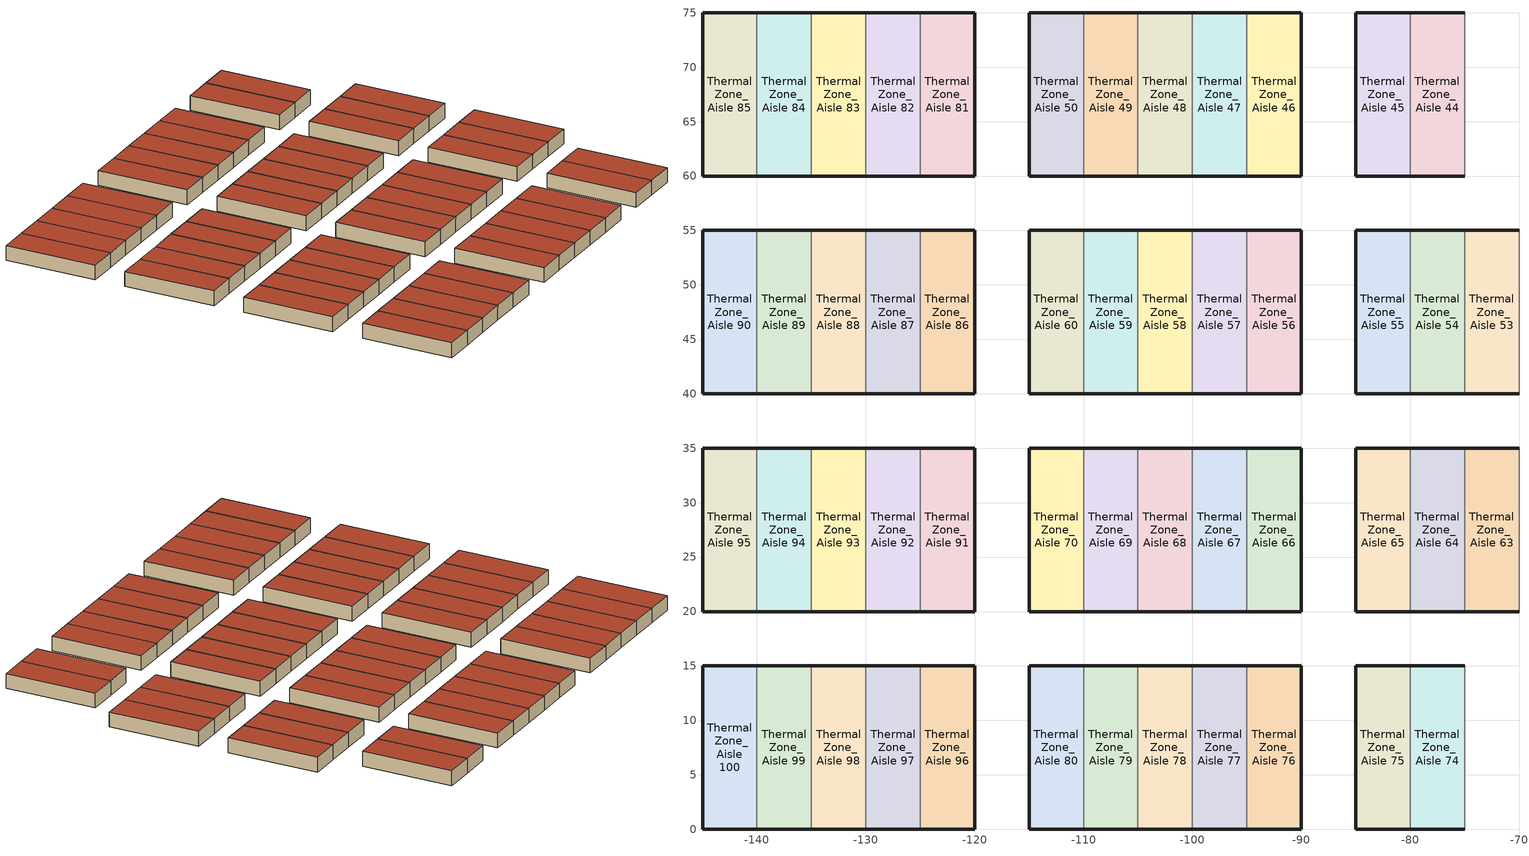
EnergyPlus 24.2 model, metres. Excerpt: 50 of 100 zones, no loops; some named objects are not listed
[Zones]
Thermal Zone_Aisle 100
 floor ground (Adiabatic GroundContactFloor): -145,0 -145,15 -140,15 -140,0 z0
 wall outside (Typical Insulated Steel Framed Exterior Wall R-8.06 8): -140,15 -145,15 -145,0 -140,0 z0:2.44
 wall to Thermal Zone_Aisle 99 (Typical Interior Wall): -140,0 -140,15 z0:2.44
 roof outside (Adiabatic Roof): -140,0 -140,15 -145,15 -145,0 z2.44
Thermal Zone_Aisle 44
 floor ground (Adiabatic GroundContactFloor): -80,60 -80,75 -75,75 -75,60 z0
 wall outside (Typical Insulated Steel Framed Exterior Wall R-8.06 8): -75,75 -80,75 / -80,60 -75,60 z0:2.44
 wall to Thermal Zone_Aisle 45 (Typical Interior Wall): -80,75 -80,60 z0:2.44
 wall to Thermal Zone_Aisle 43 (Typical Interior Wall): -75,60 -75,75 z0:2.44
 roof outside (Adiabatic Roof): -75,60 -75,75 -80,75 -80,60 z2.44
Thermal Zone_Aisle 45
 floor ground (Adiabatic GroundContactFloor): -85,60 -85,75 -80,75 -80,60 z0
 wall outside (Typical Insulated Steel Framed Exterior Wall R-8.06 8): -80,75 -85,75 -85,60 -80,60 z0:2.44
 roof outside (Adiabatic Roof): -80,60 -80,75 -85,75 -85,60 z2.44
Thermal Zone_Aisle 46
 floor ground (Adiabatic GroundContactFloor): -95,60 -95,75 -90,75 -90,60 z0
 wall outside (Typical Insulated Steel Framed Exterior Wall R-8.06 8): -95,60 -90,60 -90,75 -95,75 z0:2.44
 wall to Thermal Zone_Aisle 47 (Typical Interior Wall): -95,75 -95,60 z0:2.44
 roof outside (Adiabatic Roof): -90,60 -90,75 -95,75 -95,60 z2.44
Thermal Zone_Aisle 47
 floor ground (Adiabatic GroundContactFloor): -100,60 -100,75 -95,75 -95,60 z0
 wall outside (Typical Insulated Steel Framed Exterior Wall R-8.06 8): -95,75 -100,75 / -100,60 -95,60 z0:2.44
 wall to Thermal Zone_Aisle 48 (Typical Interior Wall): -100,75 -100,60 z0:2.44
 roof outside (Adiabatic Roof): -95,60 -95,75 -100,75 -100,60 z2.44
Thermal Zone_Aisle 48
 floor ground (Adiabatic GroundContactFloor): -105,60 -105,75 -100,75 -100,60 z0
 wall outside (Typical Insulated Steel Framed Exterior Wall R-8.06 8): -100,75 -105,75 / -105,60 -100,60 z0:2.44
 wall to Thermal Zone_Aisle 49 (Typical Interior Wall): -105,75 -105,60 z0:2.44
 roof outside (Adiabatic Roof): -100,60 -100,75 -105,75 -105,60 z2.44
Thermal Zone_Aisle 49
 floor ground (Adiabatic GroundContactFloor): -110,60 -110,75 -105,75 -105,60 z0
 wall outside (Typical Insulated Steel Framed Exterior Wall R-8.06 8): -105,75 -110,75 / -110,60 -105,60 z0:2.44
 wall to Thermal Zone_Aisle 50 (Typical Interior Wall): -110,75 -110,60 z0:2.44
 roof outside (Adiabatic Roof): -105,60 -105,75 -110,75 -110,60 z2.44
Thermal Zone_Aisle 50
 floor ground (Adiabatic GroundContactFloor): -115,60 -115,75 -110,75 -110,60 z0
 wall outside (Typical Insulated Steel Framed Exterior Wall R-8.06 8): -110,75 -115,75 -115,60 -110,60 z0:2.44
 roof outside (Adiabatic Roof): -110,60 -110,75 -115,75 -115,60 z2.44
Thermal Zone_Aisle 53
 floor ground (Adiabatic GroundContactFloor): -75,40 -75,55 -70,55 -70,40 z0
 wall outside (Typical Insulated Steel Framed Exterior Wall R-8.06 8): -70,55 -75,55 / -75,40 -70,40 z0:2.44
 wall to Thermal Zone_Aisle 54 (Typical Interior Wall): -75,55 -75,40 z0:2.44
 wall to Thermal Zone_Aisle 52 (Typical Interior Wall): -70,40 -70,55 z0:2.44
 roof outside (Adiabatic Roof): -70,40 -70,55 -75,55 -75,40 z2.44
Thermal Zone_Aisle 54
 floor ground (Adiabatic GroundContactFloor): -80,40 -80,55 -75,55 -75,40 z0
 wall outside (Typical Insulated Steel Framed Exterior Wall R-8.06 8): -75,55 -80,55 / -80,40 -75,40 z0:2.44
 wall to Thermal Zone_Aisle 55 (Typical Interior Wall): -80,55 -80,40 z0:2.44
 roof outside (Adiabatic Roof): -75,40 -75,55 -80,55 -80,40 z2.44
Thermal Zone_Aisle 55
 floor ground (Adiabatic GroundContactFloor): -85,40 -85,55 -80,55 -80,40 z0
 wall outside (Typical Insulated Steel Framed Exterior Wall R-8.06 8): -80,55 -85,55 -85,40 -80,40 z0:2.44
 roof outside (Adiabatic Roof): -80,40 -80,55 -85,55 -85,40 z2.44
Thermal Zone_Aisle 56
 floor ground (Adiabatic GroundContactFloor): -95,40 -95,55 -90,55 -90,40 z0
 wall outside (Typical Insulated Steel Framed Exterior Wall R-8.06 8): -95,40 -90,40 -90,55 -95,55 z0:2.44
 wall to Thermal Zone_Aisle 57 (Typical Interior Wall): -95,55 -95,40 z0:2.44
 roof outside (Adiabatic Roof): -90,40 -90,55 -95,55 -95,40 z2.44
Thermal Zone_Aisle 57
 floor ground (Adiabatic GroundContactFloor): -100,40 -100,55 -95,55 -95,40 z0
 wall outside (Typical Insulated Steel Framed Exterior Wall R-8.06 8): -95,55 -100,55 / -100,40 -95,40 z0:2.44
 wall to Thermal Zone_Aisle 58 (Typical Interior Wall): -100,55 -100,40 z0:2.44
 roof outside (Adiabatic Roof): -95,40 -95,55 -100,55 -100,40 z2.44
Thermal Zone_Aisle 58
 floor ground (Adiabatic GroundContactFloor): -105,40 -105,55 -100,55 -100,40 z0
 wall outside (Typical Insulated Steel Framed Exterior Wall R-8.06 8): -100,55 -105,55 / -105,40 -100,40 z0:2.44
 wall to Thermal Zone_Aisle 59 (Typical Interior Wall): -105,55 -105,40 z0:2.44
 roof outside (Adiabatic Roof): -100,40 -100,55 -105,55 -105,40 z2.44
Thermal Zone_Aisle 59
 floor ground (Adiabatic GroundContactFloor): -110,40 -110,55 -105,55 -105,40 z0
 wall outside (Typical Insulated Steel Framed Exterior Wall R-8.06 8): -105,55 -110,55 / -110,40 -105,40 z0:2.44
 wall to Thermal Zone_Aisle 60 (Typical Interior Wall): -110,55 -110,40 z0:2.44
 roof outside (Adiabatic Roof): -105,40 -105,55 -110,55 -110,40 z2.44
Thermal Zone_Aisle 60
 floor ground (Adiabatic GroundContactFloor): -115,40 -115,55 -110,55 -110,40 z0
 wall outside (Typical Insulated Steel Framed Exterior Wall R-8.06 8): -110,55 -115,55 -115,40 -110,40 z0:2.44
 roof outside (Adiabatic Roof): -110,40 -110,55 -115,55 -115,40 z2.44
Thermal Zone_Aisle 63
 floor ground (Adiabatic GroundContactFloor): -75,20 -75,35 -70,35 -70,20 z0
 wall outside (Typical Insulated Steel Framed Exterior Wall R-8.06 8): -70,35 -75,35 / -75,20 -70,20 z0:2.44
 wall to Thermal Zone_Aisle 64 (Typical Interior Wall): -75,35 -75,20 z0:2.44
 wall to Thermal Zone_Aisle 62 (Typical Interior Wall): -70,20 -70,35 z0:2.44
 roof outside (Adiabatic Roof): -70,20 -70,35 -75,35 -75,20 z2.44
Thermal Zone_Aisle 64
 floor ground (Adiabatic GroundContactFloor): -80,20 -80,35 -75,35 -75,20 z0
 wall outside (Typical Insulated Steel Framed Exterior Wall R-8.06 8): -75,35 -80,35 / -80,20 -75,20 z0:2.44
 wall to Thermal Zone_Aisle 65 (Typical Interior Wall): -80,35 -80,20 z0:2.44
 roof outside (Adiabatic Roof): -75,20 -75,35 -80,35 -80,20 z2.44
Thermal Zone_Aisle 65
 floor ground (Adiabatic GroundContactFloor): -85,20 -85,35 -80,35 -80,20 z0
 wall outside (Typical Insulated Steel Framed Exterior Wall R-8.06 8): -80,35 -85,35 -85,20 -80,20 z0:2.44
 roof outside (Adiabatic Roof): -80,20 -80,35 -85,35 -85,20 z2.44
Thermal Zone_Aisle 66
 floor ground (Adiabatic GroundContactFloor): -95,20 -95,35 -90,35 -90,20 z0
 wall outside (Typical Insulated Steel Framed Exterior Wall R-8.06 8): -95,20 -90,20 -90,35 -95,35 z0:2.44
 wall to Thermal Zone_Aisle 67 (Typical Interior Wall): -95,35 -95,20 z0:2.44
 roof outside (Adiabatic Roof): -90,20 -90,35 -95,35 -95,20 z2.44
Thermal Zone_Aisle 67
 floor ground (Adiabatic GroundContactFloor): -100,20 -100,35 -95,35 -95,20 z0
 wall outside (Typical Insulated Steel Framed Exterior Wall R-8.06 8): -95,35 -100,35 / -100,20 -95,20 z0:2.44
 wall to Thermal Zone_Aisle 68 (Typical Interior Wall): -100,35 -100,20 z0:2.44
 roof outside (Adiabatic Roof): -95,20 -95,35 -100,35 -100,20 z2.44
Thermal Zone_Aisle 68
 floor ground (Adiabatic GroundContactFloor): -105,20 -105,35 -100,35 -100,20 z0
 wall outside (Typical Insulated Steel Framed Exterior Wall R-8.06 8): -100,35 -105,35 / -105,20 -100,20 z0:2.44
 wall to Thermal Zone_Aisle 69 (Typical Interior Wall): -105,35 -105,20 z0:2.44
 roof outside (Adiabatic Roof): -100,20 -100,35 -105,35 -105,20 z2.44
Thermal Zone_Aisle 69
 floor ground (Adiabatic GroundContactFloor): -110,20 -110,35 -105,35 -105,20 z0
 wall outside (Typical Insulated Steel Framed Exterior Wall R-8.06 8): -105,35 -110,35 / -110,20 -105,20 z0:2.44
 wall to Thermal Zone_Aisle 70 (Typical Interior Wall): -110,35 -110,20 z0:2.44
 roof outside (Adiabatic Roof): -105,20 -105,35 -110,35 -110,20 z2.44
Thermal Zone_Aisle 70
 floor ground (Adiabatic GroundContactFloor): -115,20 -115,35 -110,35 -110,20 z0
 wall outside (Typical Insulated Steel Framed Exterior Wall R-8.06 8): -110,35 -115,35 -115,20 -110,20 z0:2.44
 roof outside (Adiabatic Roof): -110,20 -110,35 -115,35 -115,20 z2.44
Thermal Zone_Aisle 74
 floor ground (Adiabatic GroundContactFloor): -80,0 -80,15 -75,15 -75,0 z0
 wall outside (Typical Insulated Steel Framed Exterior Wall R-8.06 8): -75,15 -80,15 / -80,0 -75,0 z0:2.44
 wall to Thermal Zone_Aisle 75 (Typical Interior Wall): -80,15 -80,0 z0:2.44
 wall to Thermal Zone_Aisle 73 (Typical Interior Wall): -75,0 -75,15 z0:2.44
 roof outside (Adiabatic Roof): -75,0 -75,15 -80,15 -80,0 z2.44
Thermal Zone_Aisle 75
 floor ground (Adiabatic GroundContactFloor): -85,0 -85,15 -80,15 -80,0 z0
 wall outside (Typical Insulated Steel Framed Exterior Wall R-8.06 8): -80,15 -85,15 -85,0 -80,0 z0:2.44
 roof outside (Adiabatic Roof): -80,0 -80,15 -85,15 -85,0 z2.44
Thermal Zone_Aisle 76
 floor ground (Adiabatic GroundContactFloor): -95,0 -95,15 -90,15 -90,0 z0
 wall outside (Typical Insulated Steel Framed Exterior Wall R-8.06 8): -95,0 -90,0 -90,15 -95,15 z0:2.44
 wall to Thermal Zone_Aisle 77 (Typical Interior Wall): -95,15 -95,0 z0:2.44
 roof outside (Adiabatic Roof): -90,0 -90,15 -95,15 -95,0 z2.44
Thermal Zone_Aisle 77
 floor ground (Adiabatic GroundContactFloor): -100,0 -100,15 -95,15 -95,0 z0
 wall outside (Typical Insulated Steel Framed Exterior Wall R-8.06 8): -95,15 -100,15 / -100,0 -95,0 z0:2.44
 wall to Thermal Zone_Aisle 78 (Typical Interior Wall): -100,15 -100,0 z0:2.44
 roof outside (Adiabatic Roof): -95,0 -95,15 -100,15 -100,0 z2.44
Thermal Zone_Aisle 78
 floor ground (Adiabatic GroundContactFloor): -105,0 -105,15 -100,15 -100,0 z0
 wall outside (Typical Insulated Steel Framed Exterior Wall R-8.06 8): -100,15 -105,15 / -105,0 -100,0 z0:2.44
 wall to Thermal Zone_Aisle 79 (Typical Interior Wall): -105,15 -105,0 z0:2.44
 roof outside (Adiabatic Roof): -100,0 -100,15 -105,15 -105,0 z2.44
Thermal Zone_Aisle 79
 floor ground (Adiabatic GroundContactFloor): -110,0 -110,15 -105,15 -105,0 z0
 wall outside (Typical Insulated Steel Framed Exterior Wall R-8.06 8): -105,15 -110,15 / -110,0 -105,0 z0:2.44
 wall to Thermal Zone_Aisle 80 (Typical Interior Wall): -110,15 -110,0 z0:2.44
 roof outside (Adiabatic Roof): -105,0 -105,15 -110,15 -110,0 z2.44
Thermal Zone_Aisle 80
 floor ground (Adiabatic GroundContactFloor): -115,0 -115,15 -110,15 -110,0 z0
 wall outside (Typical Insulated Steel Framed Exterior Wall R-8.06 8): -110,15 -115,15 -115,0 -110,0 z0:2.44
 roof outside (Adiabatic Roof): -110,0 -110,15 -115,15 -115,0 z2.44
Thermal Zone_Aisle 81
 floor ground (Adiabatic GroundContactFloor): -125,60 -125,75 -120,75 -120,60 z0
 wall outside (Typical Insulated Steel Framed Exterior Wall R-8.06 8): -125,60 -120,60 -120,75 -125,75 z0:2.44
 wall to Thermal Zone_Aisle 82 (Typical Interior Wall): -125,75 -125,60 z0:2.44
 roof outside (Adiabatic Roof): -120,60 -120,75 -125,75 -125,60 z2.44
Thermal Zone_Aisle 82
 floor ground (Adiabatic GroundContactFloor): -130,60 -130,75 -125,75 -125,60 z0
 wall outside (Typical Insulated Steel Framed Exterior Wall R-8.06 8): -125,75 -130,75 / -130,60 -125,60 z0:2.44
 wall to Thermal Zone_Aisle 83 (Typical Interior Wall): -130,75 -130,60 z0:2.44
 roof outside (Adiabatic Roof): -125,60 -125,75 -130,75 -130,60 z2.44
Thermal Zone_Aisle 83
 floor ground (Adiabatic GroundContactFloor): -135,60 -135,75 -130,75 -130,60 z0
 wall outside (Typical Insulated Steel Framed Exterior Wall R-8.06 8): -130,75 -135,75 / -135,60 -130,60 z0:2.44
 wall to Thermal Zone_Aisle 84 (Typical Interior Wall): -135,75 -135,60 z0:2.44
 roof outside (Adiabatic Roof): -130,60 -130,75 -135,75 -135,60 z2.44
Thermal Zone_Aisle 84
 floor ground (Adiabatic GroundContactFloor): -140,60 -140,75 -135,75 -135,60 z0
 wall outside (Typical Insulated Steel Framed Exterior Wall R-8.06 8): -135,75 -140,75 / -140,60 -135,60 z0:2.44
 wall to Thermal Zone_Aisle 85 (Typical Interior Wall): -140,75 -140,60 z0:2.44
 roof outside (Adiabatic Roof): -135,60 -135,75 -140,75 -140,60 z2.44
Thermal Zone_Aisle 85
 floor ground (Adiabatic GroundContactFloor): -145,60 -145,75 -140,75 -140,60 z0
 wall outside (Typical Insulated Steel Framed Exterior Wall R-8.06 8): -140,75 -145,75 -145,60 -140,60 z0:2.44
 roof outside (Adiabatic Roof): -140,60 -140,75 -145,75 -145,60 z2.44
Thermal Zone_Aisle 86
 floor ground (Adiabatic GroundContactFloor): -125,40 -125,55 -120,55 -120,40 z0
 wall outside (Typical Insulated Steel Framed Exterior Wall R-8.06 8): -125,40 -120,40 -120,55 -125,55 z0:2.44
 wall to Thermal Zone_Aisle 87 (Typical Interior Wall): -125,55 -125,40 z0:2.44
 roof outside (Adiabatic Roof): -120,40 -120,55 -125,55 -125,40 z2.44
Thermal Zone_Aisle 87
 floor ground (Adiabatic GroundContactFloor): -130,40 -130,55 -125,55 -125,40 z0
 wall outside (Typical Insulated Steel Framed Exterior Wall R-8.06 8): -125,55 -130,55 / -130,40 -125,40 z0:2.44
 wall to Thermal Zone_Aisle 88 (Typical Interior Wall): -130,55 -130,40 z0:2.44
 roof outside (Adiabatic Roof): -125,40 -125,55 -130,55 -130,40 z2.44
Thermal Zone_Aisle 88
 floor ground (Adiabatic GroundContactFloor): -135,40 -135,55 -130,55 -130,40 z0
 wall outside (Typical Insulated Steel Framed Exterior Wall R-8.06 8): -130,55 -135,55 / -135,40 -130,40 z0:2.44
 wall to Thermal Zone_Aisle 89 (Typical Interior Wall): -135,55 -135,40 z0:2.44
 roof outside (Adiabatic Roof): -130,40 -130,55 -135,55 -135,40 z2.44
Thermal Zone_Aisle 89
 floor ground (Adiabatic GroundContactFloor): -140,40 -140,55 -135,55 -135,40 z0
 wall outside (Typical Insulated Steel Framed Exterior Wall R-8.06 8): -135,55 -140,55 / -140,40 -135,40 z0:2.44
 wall to Thermal Zone_Aisle 90 (Typical Interior Wall): -140,55 -140,40 z0:2.44
 roof outside (Adiabatic Roof): -135,40 -135,55 -140,55 -140,40 z2.44
Thermal Zone_Aisle 90
 floor ground (Adiabatic GroundContactFloor): -145,40 -145,55 -140,55 -140,40 z0
 wall outside (Typical Insulated Steel Framed Exterior Wall R-8.06 8): -140,55 -145,55 -145,40 -140,40 z0:2.44
 roof outside (Adiabatic Roof): -140,40 -140,55 -145,55 -145,40 z2.44
Thermal Zone_Aisle 91
 floor ground (Adiabatic GroundContactFloor): -125,20 -125,35 -120,35 -120,20 z0
 wall outside (Typical Insulated Steel Framed Exterior Wall R-8.06 8): -125,20 -120,20 -120,35 -125,35 z0:2.44
 wall to Thermal Zone_Aisle 92 (Typical Interior Wall): -125,35 -125,20 z0:2.44
 roof outside (Adiabatic Roof): -120,20 -120,35 -125,35 -125,20 z2.44
Thermal Zone_Aisle 92
 floor ground (Adiabatic GroundContactFloor): -130,20 -130,35 -125,35 -125,20 z0
 wall outside (Typical Insulated Steel Framed Exterior Wall R-8.06 8): -125,35 -130,35 / -130,20 -125,20 z0:2.44
 wall to Thermal Zone_Aisle 93 (Typical Interior Wall): -130,35 -130,20 z0:2.44
 roof outside (Adiabatic Roof): -125,20 -125,35 -130,35 -130,20 z2.44
Thermal Zone_Aisle 93
 floor ground (Adiabatic GroundContactFloor): -135,20 -135,35 -130,35 -130,20 z0
 wall outside (Typical Insulated Steel Framed Exterior Wall R-8.06 8): -130,35 -135,35 / -135,20 -130,20 z0:2.44
 wall to Thermal Zone_Aisle 94 (Typical Interior Wall): -135,35 -135,20 z0:2.44
 roof outside (Adiabatic Roof): -130,20 -130,35 -135,35 -135,20 z2.44
Thermal Zone_Aisle 94
 floor ground (Adiabatic GroundContactFloor): -140,20 -140,35 -135,35 -135,20 z0
 wall outside (Typical Insulated Steel Framed Exterior Wall R-8.06 8): -135,35 -140,35 / -140,20 -135,20 z0:2.44
 wall to Thermal Zone_Aisle 95 (Typical Interior Wall): -140,35 -140,20 z0:2.44
 roof outside (Adiabatic Roof): -135,20 -135,35 -140,35 -140,20 z2.44
Thermal Zone_Aisle 95
 floor ground (Adiabatic GroundContactFloor): -145,20 -145,35 -140,35 -140,20 z0
 wall outside (Typical Insulated Steel Framed Exterior Wall R-8.06 8): -140,35 -145,35 -145,20 -140,20 z0:2.44
 roof outside (Adiabatic Roof): -140,20 -140,35 -145,35 -145,20 z2.44
Thermal Zone_Aisle 96
 floor ground (Adiabatic GroundContactFloor): -125,0 -125,15 -120,15 -120,0 z0
 wall outside (Typical Insulated Steel Framed Exterior Wall R-8.06 8): -125,0 -120,0 -120,15 -125,15 z0:2.44
 wall to Thermal Zone_Aisle 97 (Typical Interior Wall): -125,15 -125,0 z0:2.44
 roof outside (Adiabatic Roof): -120,0 -120,15 -125,15 -125,0 z2.44
Thermal Zone_Aisle 97
 floor ground (Adiabatic GroundContactFloor): -130,0 -130,15 -125,15 -125,0 z0
 wall outside (Typical Insulated Steel Framed Exterior Wall R-8.06 8): -125,15 -130,15 / -130,0 -125,0 z0:2.44
 wall to Thermal Zone_Aisle 98 (Typical Interior Wall): -130,15 -130,0 z0:2.44
 roof outside (Adiabatic Roof): -125,0 -125,15 -130,15 -130,0 z2.44
Thermal Zone_Aisle 98
 floor ground (Adiabatic GroundContactFloor): -135,0 -135,15 -130,15 -130,0 z0
 wall outside (Typical Insulated Steel Framed Exterior Wall R-8.06 8): -130,15 -135,15 / -135,0 -130,0 z0:2.44
 wall to Thermal Zone_Aisle 99 (Typical Interior Wall): -135,15 -135,0 z0:2.44
 roof outside (Adiabatic Roof): -130,0 -130,15 -135,15 -135,0 z2.44
Thermal Zone_Aisle 99
 floor ground (Adiabatic GroundContactFloor): -140,0 -140,15 -135,15 -135,0 z0
 wall outside (Typical Insulated Steel Framed Exterior Wall R-8.06 8): -135,15 -140,15 / -140,0 -135,0 z0:2.44
 roof outside (Adiabatic Roof): -135,0 -135,15 -140,15 -140,0 z2.44
[Building]
Data_Hall: North Axis {deg}=-0
[Site:Location]
Abu.Dhabi-Bateen.Exec.AP: Latitude {deg}=24.428; Longitude {deg}=24.428; Time Zone {hr}=4; Elevation {m}=4.9
[SizingPeriod:DesignDay] Day of Month=21; Dry-Bulb Temperature Range Modifier Type=DefaultMultipliers; Barometric Pressure {Pa}=101266; Rain Indicator=No; Snow Indicator=No; Daylight Saving Time Indicator=No; Begin Environment Reset Mode=FullResetAtBeginEnvironment
Name | Month | Day Type | Maximum Dry-Bulb Temperature {C} | Daily Dry-Bulb Temperature Range {deltaC} | Humidity Condition Type | Wetbulb or DewPoint at Maximum Dry-Bulb {C} | Wind Speed {m/s} | Wind Direction {deg} | Solar Model Indicator | Enthalpy at Maximum Dry-Bulb {J/kg} | Sky Clearness
Abu.Dhabi-Bateen.Exec.AP Ann Clg .4% Condns DB=>MWB | 8 | SummerDesignDay | 44.7 | 12.2 | Wetbulb | 23.4 | 3.6 | 240 | ASHRAETau2017
Abu.Dhabi-Bateen.Exec.AP Ann Clg .4% Condns DP=>MDB | 8 | SummerDesignDay | 33.8 | 10.6 | Dewpoint | 30.1 | 3.6 | 240 | ASHRAETau2017
Abu.Dhabi-Bateen.Exec.AP Ann Clg .4% Condns Enth=>MDB | 8 | SummerDesignDay | 35 | 10.6 | Enthalpy |  | 3.6 | 240 | ASHRAETau2017 | 105300
Abu.Dhabi-Bateen.Exec.AP Ann Clg .4% Condns WB=>MDB | 8 | SummerDesignDay | 35 | 10.6 | Wetbulb | 31 | 3.6 | 240 | ASHRAETau2017
Abu.Dhabi-Bateen.Exec.AP Ann Clg 1% Condns DB=>MWB | 8 | SummerDesignDay | 43.1 | 12.2 | Wetbulb | 23.7 | 3.6 | 240 | ASHRAETau2017
Abu.Dhabi-Bateen.Exec.AP Ann Clg 1% Condns DP=>MDB | 8 | SummerDesignDay | 33.6 | 10.6 | Dewpoint | 29.2 | 3.6 | 240 | ASHRAETau2017
Abu.Dhabi-Bateen.Exec.AP Ann Clg 1% Condns Enth=>MDB | 8 | SummerDesignDay | 34.4 | 10.6 | Enthalpy |  | 3.6 | 240 | ASHRAETau2017 | 102900
Abu.Dhabi-Bateen.Exec.AP Ann Clg 1% Condns WB=>MDB | 8 | SummerDesignDay | 34.7 | 10.6 | Wetbulb | 30.5 | 3.6 | 240 | ASHRAETau2017
Abu.Dhabi-Bateen.Exec.AP Ann Clg 2% Condns DB=>MWB | 8 | SummerDesignDay | 41.9 | 12.2 | Wetbulb | 23.9 | 3.6 | 240 | ASHRAETau2017
Abu.Dhabi-Bateen.Exec.AP Ann Clg 2% Condns DP=>MDB | 8 | SummerDesignDay | 33.6 | 10.6 | Dewpoint | 29 | 3.6 | 240 | ASHRAETau2017
Abu.Dhabi-Bateen.Exec.AP Ann Clg 2% Condns Enth=>MDB | 8 | SummerDesignDay | 34.4 | 10.6 | Enthalpy |  | 3.6 | 240 | ASHRAETau2017 | 100200
Abu.Dhabi-Bateen.Exec.AP Ann Clg 2% Condns WB=>MDB | 8 | SummerDesignDay | 34.5 | 10.6 | Wetbulb | 30 | 3.6 | 240 | ASHRAETau2017
Abu.Dhabi-Bateen.Exec.AP Ann Htg 99% Condns DB | 1 | WinterDesignDay | 15 | 0 | Wetbulb | 15 | 1.4 | 150 | ASHRAEClearSky |  | 0
Abu.Dhabi-Bateen.Exec.AP Ann Htg 99.6% Condns DB | 1 | WinterDesignDay | 14 | 0 | Wetbulb | 14 | 1.4 | 150 | ASHRAEClearSky |  | 0
Abu.Dhabi-Bateen.Exec.AP Ann Htg Wind 99% Condns WS=>MCDB | 1 | WinterDesignDay | 21.1 | 0 | Wetbulb | 21.1 | 8.5 | 150 | ASHRAEClearSky |  | 0
Abu.Dhabi-Bateen.Exec.AP Ann Htg Wind 99.6% Condns WS=>MCDB | 1 | WinterDesignDay | 20.7 | 0 | Wetbulb | 20.7 | 9.4 | 150 | ASHRAEClearSky |  | 0
Abu.Dhabi-Bateen.Exec.AP Ann Hum_n 99% Condns DP=>MCDB | 1 | WinterDesignDay | 30.4 | 0 | Dewpoint | 3.5 | 1.4 | 150 | ASHRAEClearSky |  | 0
Abu.Dhabi-Bateen.Exec.AP Ann Hum_n 99.6% Condns DP=>MCDB | 1 | WinterDesignDay | 31.2 | 0 | Dewpoint | 1 | 1.4 | 150 | ASHRAEClearSky |  | 0
Abu.Dhabi-Bateen.Exec.AP April .4% Condns DB=>MCWB | 4 | SummerDesignDay | 41 | 10.8 | Wetbulb | 19.9 | 3.4 | 240 | ASHRAETau2017
Abu.Dhabi-Bateen.Exec.AP April .4% Condns WB=>MCDB | 4 | SummerDesignDay | 29.9 | 10.8 | Wetbulb | 25.5 | 3.4 | 240 | ASHRAETau2017
Abu.Dhabi-Bateen.Exec.AP April 10% Condns DB=>MCWB | 4 | SummerDesignDay | 34.1 | 13.9 | Wetbulb | 20 | 3.4 | 240 | ASHRAETau2017
Abu.Dhabi-Bateen.Exec.AP April 10% Condns WB=>MCDB | 4 | SummerDesignDay | 29.1 | 12.3 | Wetbulb | 22.6 | 3.4 | 240 | ASHRAETau2017
Abu.Dhabi-Bateen.Exec.AP April 2% Condns DB=>MCWB | 4 | SummerDesignDay | 38.8 | 10.8 | Wetbulb | 20 | 3.4 | 240 | ASHRAETau2017
Abu.Dhabi-Bateen.Exec.AP April 2% Condns WB=>MCDB | 4 | SummerDesignDay | 29.6 | 10.8 | Wetbulb | 24.5 | 3.4 | 240 | ASHRAETau2017
Abu.Dhabi-Bateen.Exec.AP April 5% Condns DB=>MCWB | 4 | SummerDesignDay | 36.6 | 13.9 | Wetbulb | 20.1 | 3.4 | 240 | ASHRAETau2017
Abu.Dhabi-Bateen.Exec.AP April 5% Condns WB=>MCDB | 4 | SummerDesignDay | 29.5 | 12.3 | Wetbulb | 23.5 | 3.4 | 240 | ASHRAETau2017
Abu.Dhabi-Bateen.Exec.AP August .4% Condns DB=>MCWB | 8 | SummerDesignDay | 45.9 | 10.6 | Wetbulb | 23.4 | 3.4 | 240 | ASHRAETau2017
Abu.Dhabi-Bateen.Exec.AP August .4% Condns WB=>MCDB | 8 | SummerDesignDay | 35.2 | 10.6 | Wetbulb | 31.7 | 3.4 | 240 | ASHRAETau2017
Abu.Dhabi-Bateen.Exec.AP August 10% Condns DB=>MCWB | 8 | SummerDesignDay | 41.2 | 12.2 | Wetbulb | 25 | 3.4 | 240 | ASHRAETau2017
Abu.Dhabi-Bateen.Exec.AP August 10% Condns WB=>MCDB | 8 | SummerDesignDay | 34.7 | 10.6 | Wetbulb | 30.1 | 3.4 | 240 | ASHRAETau2017
Abu.Dhabi-Bateen.Exec.AP August 2% Condns DB=>MCWB | 8 | SummerDesignDay | 44.2 | 10.6 | Wetbulb | 23.8 | 3.4 | 240 | ASHRAETau2017
Abu.Dhabi-Bateen.Exec.AP August 2% Condns WB=>MCDB | 8 | SummerDesignDay | 35 | 10.6 | Wetbulb | 31.1 | 3.4 | 240 | ASHRAETau2017
Abu.Dhabi-Bateen.Exec.AP August 5% Condns DB=>MCWB | 8 | SummerDesignDay | 43 | 12.2 | Wetbulb | 24.3 | 3.4 | 240 | ASHRAETau2017
Abu.Dhabi-Bateen.Exec.AP August 5% Condns WB=>MCDB | 8 | SummerDesignDay | 34.8 | 10.6 | Wetbulb | 30.6 | 3.4 | 240 | ASHRAETau2017
Abu.Dhabi-Bateen.Exec.AP December .4% Condns DB=>MCWB | 12 | SummerDesignDay | 30 | 8 | Wetbulb | 19.1 | 2.8 | 240 | ASHRAETau2017
Abu.Dhabi-Bateen.Exec.AP December .4% Condns WB=>MCDB | 12 | SummerDesignDay | 25.6 | 8 | Wetbulb | 22.7 | 2.8 | 240 | ASHRAETau2017
Abu.Dhabi-Bateen.Exec.AP December 10% Condns DB=>MCWB | 12 | SummerDesignDay | 25.9 | 9.1 | Wetbulb | 19.4 | 2.8 | 240 | ASHRAETau2017
Abu.Dhabi-Bateen.Exec.AP December 10% Condns WB=>MCDB | 12 | SummerDesignDay | 24.2 | 8.4 | Wetbulb | 20.6 | 2.8 | 240 | ASHRAETau2017
Abu.Dhabi-Bateen.Exec.AP December 2% Condns DB=>MCWB | 12 | SummerDesignDay | 28.1 | 8 | Wetbulb | 19.7 | 2.8 | 240 | ASHRAETau2017
Abu.Dhabi-Bateen.Exec.AP December 2% Condns WB=>MCDB | 12 | SummerDesignDay | 25.6 | 8 | Wetbulb | 22.1 | 2.8 | 240 | ASHRAETau2017
Abu.Dhabi-Bateen.Exec.AP December 5% Condns DB=>MCWB | 12 | SummerDesignDay | 27 | 9.1 | Wetbulb | 19.8 | 2.8 | 240 | ASHRAETau2017
Abu.Dhabi-Bateen.Exec.AP December 5% Condns WB=>MCDB | 12 | SummerDesignDay | 24.7 | 8.4 | Wetbulb | 21.2 | 2.8 | 240 | ASHRAETau2017
Abu.Dhabi-Bateen.Exec.AP February .4% Condns DB=>MCWB | 2 | SummerDesignDay | 33.9 | 8.6 | Wetbulb | 17.6 | 3.6 | 240 | ASHRAETau2017
Abu.Dhabi-Bateen.Exec.AP February .4% Condns WB=>MCDB | 2 | SummerDesignDay | 25.2 | 8.6 | Wetbulb | 21.2 | 3.6 | 240 | ASHRAETau2017
Abu.Dhabi-Bateen.Exec.AP February 10% Condns DB=>MCWB | 2 | SummerDesignDay | 26 | 12.2 | Wetbulb | 17.4 | 3.6 | 240 | ASHRAETau2017
Abu.Dhabi-Bateen.Exec.AP February 10% Condns WB=>MCDB | 2 | SummerDesignDay | 23.4 | 9.4 | Wetbulb | 18.9 | 3.6 | 240 | ASHRAETau2017
Abu.Dhabi-Bateen.Exec.AP February 2% Condns DB=>MCWB | 2 | SummerDesignDay | 30.8 | 8.6 | Wetbulb | 17.3 | 3.6 | 240 | ASHRAETau2017
Abu.Dhabi-Bateen.Exec.AP February 2% Condns WB=>MCDB | 2 | SummerDesignDay | 24.1 | 8.6 | Wetbulb | 20.4 | 3.6 | 240 | ASHRAETau2017
Abu.Dhabi-Bateen.Exec.AP February 5% Condns DB=>MCWB | 2 | SummerDesignDay | 28.2 | 12.2 | Wetbulb | 17.1 | 3.6 | 240 | ASHRAETau2017
Abu.Dhabi-Bateen.Exec.AP February 5% Condns WB=>MCDB | 2 | SummerDesignDay | 23.6 | 9.4 | Wetbulb | 19.6 | 3.6 | 240 | ASHRAETau2017
Abu.Dhabi-Bateen.Exec.AP January .4% Condns DB=>MCWB | 1 | SummerDesignDay | 29.2 | 8.2 | Wetbulb | 17.2 | 3 | 240 | ASHRAETau2017
Abu.Dhabi-Bateen.Exec.AP January .4% Condns WB=>MCDB | 1 | SummerDesignDay | 23.7 | 8.2 | Wetbulb | 20.5 | 3 | 240 | ASHRAETau2017
Abu.Dhabi-Bateen.Exec.AP January 10% Condns DB=>MCWB | 1 | SummerDesignDay | 24 | 11 | Wetbulb | 17.4 | 3 | 240 | ASHRAETau2017
Abu.Dhabi-Bateen.Exec.AP January 10% Condns WB=>MCDB | 1 | SummerDesignDay | 22.3 | 9.1 | Wetbulb | 18.4 | 3 | 240 | ASHRAETau2017
Abu.Dhabi-Bateen.Exec.AP January 2% Condns DB=>MCWB | 1 | SummerDesignDay | 27.2 | 8.2 | Wetbulb | 17 | 3 | 240 | ASHRAETau2017
Abu.Dhabi-Bateen.Exec.AP January 2% Condns WB=>MCDB | 1 | SummerDesignDay | 23 | 8.2 | Wetbulb | 19.6 | 3 | 240 | ASHRAETau2017
Abu.Dhabi-Bateen.Exec.AP January 5% Condns DB=>MCWB | 1 | SummerDesignDay | 25.6 | 11 | Wetbulb | 17.1 | 3 | 240 | ASHRAETau2017
Abu.Dhabi-Bateen.Exec.AP January 5% Condns WB=>MCDB | 1 | SummerDesignDay | 22.7 | 9.1 | Wetbulb | 19 | 3 | 240 | ASHRAETau2017
Abu.Dhabi-Bateen.Exec.AP July .4% Condns DB=>MCWB | 7 | SummerDesignDay | 46.2 | 10.3 | Wetbulb | 23.6 | 3.4 | 240 | ASHRAETau2017
Abu.Dhabi-Bateen.Exec.AP July .4% Condns WB=>MCDB | 7 | SummerDesignDay | 35.6 | 10.3 | Wetbulb | 31.7 | 3.4 | 240 | ASHRAETau2017
Abu.Dhabi-Bateen.Exec.AP July 10% Condns DB=>MCWB | 7 | SummerDesignDay | 41.2 | 12.4 | Wetbulb | 25.3 | 3.4 | 240 | ASHRAETau2017
Abu.Dhabi-Bateen.Exec.AP July 10% Condns WB=>MCDB | 7 | SummerDesignDay | 34.8 | 10.2 | Wetbulb | 29.8 | 3.4 | 240 | ASHRAETau2017
Abu.Dhabi-Bateen.Exec.AP July 2% Condns DB=>MCWB | 7 | SummerDesignDay | 44.9 | 10.3 | Wetbulb | 23.9 | 3.4 | 240 | ASHRAETau2017
Abu.Dhabi-Bateen.Exec.AP July 2% Condns WB=>MCDB | 7 | SummerDesignDay | 35.3 | 10.3 | Wetbulb | 30.9 | 3.4 | 240 | ASHRAETau2017
Abu.Dhabi-Bateen.Exec.AP July 5% Condns DB=>MCWB | 7 | SummerDesignDay | 43.1 | 12.4 | Wetbulb | 24.3 | 3.4 | 240 | ASHRAETau2017
Abu.Dhabi-Bateen.Exec.AP July 5% Condns WB=>MCDB | 7 | SummerDesignDay | 34.9 | 10.2 | Wetbulb | 30.3 | 3.4 | 240 | ASHRAETau2017
Abu.Dhabi-Bateen.Exec.AP June .4% Condns DB=>MCWB | 6 | SummerDesignDay | 44.8 | 11.1 | Wetbulb | 22.1 | 3.5 | 240 | ASHRAETau2017
Abu.Dhabi-Bateen.Exec.AP June .4% Condns WB=>MCDB | 6 | SummerDesignDay | 34.7 | 11.1 | Wetbulb | 30.6 | 3.5 | 240 | ASHRAETau2017
Abu.Dhabi-Bateen.Exec.AP June 10% Condns DB=>MCWB | 6 | SummerDesignDay | 39.8 | 13 | Wetbulb | 24 | 3.5 | 240 | ASHRAETau2017
Abu.Dhabi-Bateen.Exec.AP June 10% Condns WB=>MCDB | 6 | SummerDesignDay | 33.5 | 11.1 | Wetbulb | 28.5 | 3.5 | 240 | ASHRAETau2017
Abu.Dhabi-Bateen.Exec.AP June 2% Condns DB=>MCWB | 6 | SummerDesignDay | 42.8 | 11.1 | Wetbulb | 22.9 | 3.5 | 240 | ASHRAETau2017
Abu.Dhabi-Bateen.Exec.AP June 2% Condns WB=>MCDB | 6 | SummerDesignDay | 34.2 | 11.1 | Wetbulb | 29.9 | 3.5 | 240 | ASHRAETau2017
Abu.Dhabi-Bateen.Exec.AP June 5% Condns DB=>MCWB | 6 | SummerDesignDay | 41.1 | 13 | Wetbulb | 23.6 | 3.5 | 240 | ASHRAETau2017
Abu.Dhabi-Bateen.Exec.AP June 5% Condns WB=>MCDB | 6 | SummerDesignDay | 33.9 | 11.1 | Wetbulb | 29.2 | 3.5 | 240 | ASHRAETau2017
Abu.Dhabi-Bateen.Exec.AP March .4% Condns DB=>MCWB | 3 | SummerDesignDay | 37 | 9.1 | Wetbulb | 17.9 | 3.8 | 240 | ASHRAETau2017
Abu.Dhabi-Bateen.Exec.AP March .4% Condns WB=>MCDB | 3 | SummerDesignDay | 27.3 | 9.1 | Wetbulb | 22.7 | 3.8 | 240 | ASHRAETau2017
Abu.Dhabi-Bateen.Exec.AP March 10% Condns DB=>MCWB | 3 | SummerDesignDay | 29.1 | 12.5 | Wetbulb | 18.4 | 3.8 | 240 | ASHRAETau2017
Abu.Dhabi-Bateen.Exec.AP March 10% Condns WB=>MCDB | 3 | SummerDesignDay | 25 | 9.2 | Wetbulb | 20.6 | 3.8 | 240 | ASHRAETau2017
Abu.Dhabi-Bateen.Exec.AP March 2% Condns DB=>MCWB | 3 | SummerDesignDay | 33.9 | 9.1 | Wetbulb | 18.3 | 3.8 | 240 | ASHRAETau2017
Abu.Dhabi-Bateen.Exec.AP March 2% Condns WB=>MCDB | 3 | SummerDesignDay | 26.3 | 9.1 | Wetbulb | 21.9 | 3.8 | 240 | ASHRAETau2017
Abu.Dhabi-Bateen.Exec.AP March 5% Condns DB=>MCWB | 3 | SummerDesignDay | 31.2 | 12.5 | Wetbulb | 18.3 | 3.8 | 240 | ASHRAETau2017
Abu.Dhabi-Bateen.Exec.AP March 5% Condns WB=>MCDB | 3 | SummerDesignDay | 25.4 | 9.2 | Wetbulb | 21.2 | 3.8 | 240 | ASHRAETau2017
Abu.Dhabi-Bateen.Exec.AP May .4% Condns DB=>MCWB | 5 | SummerDesignDay | 44.1 | 11.7 | Wetbulb | 21.4 | 3.4 | 240 | ASHRAETau2017
Abu.Dhabi-Bateen.Exec.AP May .4% Condns WB=>MCDB | 5 | SummerDesignDay | 33.1 | 11.7 | Wetbulb | 28.2 | 3.4 | 240 | ASHRAETau2017
Abu.Dhabi-Bateen.Exec.AP May 10% Condns DB=>MCWB | 5 | SummerDesignDay | 38.2 | 14.3 | Wetbulb | 22.1 | 3.4 | 240 | ASHRAETau2017
Abu.Dhabi-Bateen.Exec.AP May 10% Condns WB=>MCDB | 5 | SummerDesignDay | 31.6 | 12.1 | Wetbulb | 25.6 | 3.4 | 240 | ASHRAETau2017
Abu.Dhabi-Bateen.Exec.AP May 2% Condns DB=>MCWB | 5 | SummerDesignDay | 42 | 11.7 | Wetbulb | 21.2 | 3.4 | 240 | ASHRAETau2017
Abu.Dhabi-Bateen.Exec.AP May 2% Condns WB=>MCDB | 5 | SummerDesignDay | 32 | 11.7 | Wetbulb | 27.2 | 3.4 | 240 | ASHRAETau2017
Abu.Dhabi-Bateen.Exec.AP May 5% Condns DB=>MCWB | 5 | SummerDesignDay | 40.1 | 14.3 | Wetbulb | 21.7 | 3.4 | 240 | ASHRAETau2017
Abu.Dhabi-Bateen.Exec.AP May 5% Condns WB=>MCDB | 5 | SummerDesignDay | 31.7 | 12.1 | Wetbulb | 26.4 | 3.4 | 240 | ASHRAETau2017
Abu.Dhabi-Bateen.Exec.AP November .4% Condns DB=>MCWB | 11 | SummerDesignDay | 35 | 8.5 | Wetbulb | 19.3 | 2.9 | 240 | ASHRAETau2017
Abu.Dhabi-Bateen.Exec.AP November .4% Condns WB=>MCDB | 11 | SummerDesignDay | 29.4 | 8.5 | Wetbulb | 25.2 | 2.9 | 240 | ASHRAETau2017
Abu.Dhabi-Bateen.Exec.AP November 10% Condns DB=>MCWB | 11 | SummerDesignDay | 30.2 | 9.8 | Wetbulb | 21.4 | 2.9 | 240 | ASHRAETau2017
Abu.Dhabi-Bateen.Exec.AP November 10% Condns WB=>MCDB | 11 | SummerDesignDay | 27.9 | 9.1 | Wetbulb | 22.9 | 2.9 | 240 | ASHRAETau2017
Abu.Dhabi-Bateen.Exec.AP November 2% Condns DB=>MCWB | 11 | SummerDesignDay | 33 | 8.5 | Wetbulb | 20.9 | 2.9 | 240 | ASHRAETau2017
Abu.Dhabi-Bateen.Exec.AP November 2% Condns WB=>MCDB | 11 | SummerDesignDay | 28.8 | 8.5 | Wetbulb | 24.2 | 2.9 | 240 | ASHRAETau2017
Abu.Dhabi-Bateen.Exec.AP November 5% Condns DB=>MCWB | 11 | SummerDesignDay | 31.5 | 9.8 | Wetbulb | 21.3 | 2.9 | 240 | ASHRAETau2017
Abu.Dhabi-Bateen.Exec.AP November 5% Condns WB=>MCDB | 11 | SummerDesignDay | 28.3 | 9.1 | Wetbulb | 23.6 | 2.9 | 240 | ASHRAETau2017
Abu.Dhabi-Bateen.Exec.AP October .4% Condns DB=>MCWB | 10 | SummerDesignDay | 39 | 9.5 | Wetbulb | 22 | 2.9 | 240 | ASHRAETau2017
Abu.Dhabi-Bateen.Exec.AP October .4% Condns WB=>MCDB | 10 | SummerDesignDay | 32.5 | 9.5 | Wetbulb | 29.1 | 2.9 | 240 | ASHRAETau2017
Abu.Dhabi-Bateen.Exec.AP October 10% Condns DB=>MCWB | 10 | SummerDesignDay | 35 | 10.5 | Wetbulb | 23.7 | 2.9 | 240 | ASHRAETau2017
Abu.Dhabi-Bateen.Exec.AP October 10% Condns WB=>MCDB | 10 | SummerDesignDay | 31.4 | 9.5 | Wetbulb | 26.8 | 2.9 | 240 | ASHRAETau2017
Abu.Dhabi-Bateen.Exec.AP October 2% Condns DB=>MCWB | 10 | SummerDesignDay | 37.2 | 9.5 | Wetbulb | 22.9 | 2.9 | 240 | ASHRAETau2017
Abu.Dhabi-Bateen.Exec.AP October 2% Condns WB=>MCDB | 10 | SummerDesignDay | 31.9 | 9.5 | Wetbulb | 28.2 | 2.9 | 240 | ASHRAETau2017
Abu.Dhabi-Bateen.Exec.AP October 5% Condns DB=>MCWB | 10 | SummerDesignDay | 36.1 | 10.5 | Wetbulb | 23.2 | 2.9 | 240 | ASHRAETau2017
Abu.Dhabi-Bateen.Exec.AP October 5% Condns WB=>MCDB | 10 | SummerDesignDay | 31.7 | 9.5 | Wetbulb | 27.5 | 2.9 | 240 | ASHRAETau2017
Abu.Dhabi-Bateen.Exec.AP September .4% Condns DB=>MCWB | 9 | SummerDesignDay | 43.5 | 9.9 | Wetbulb | 22.6 | 3.2 | 240 | ASHRAETau2017
Abu.Dhabi-Bateen.Exec.AP September .4% Condns WB=>MCDB | 9 | SummerDesignDay | 33.9 | 9.9 | Wetbulb | 30.8 | 3.2 | 240 | ASHRAETau2017
Abu.Dhabi-Bateen.Exec.AP September 10% Condns DB=>MCWB | 9 | SummerDesignDay | 38.4 | 11.5 | Wetbulb | 25 | 3.2 | 240 | ASHRAETau2017
Abu.Dhabi-Bateen.Exec.AP September 10% Condns WB=>MCDB | 9 | SummerDesignDay | 33.4 | 10 | Wetbulb | 29.1 | 3.2 | 240 | ASHRAETau2017
Abu.Dhabi-Bateen.Exec.AP September 2% Condns DB=>MCWB | 9 | SummerDesignDay | 41.4 | 9.9 | Wetbulb | 23.3 | 3.2 | 240 | ASHRAETau2017
Abu.Dhabi-Bateen.Exec.AP September 2% Condns WB=>MCDB | 9 | SummerDesignDay | 33.8 | 9.9 | Wetbulb | 30.2 | 3.2 | 240 | ASHRAETau2017
Abu.Dhabi-Bateen.Exec.AP September 5% Condns DB=>MCWB | 9 | SummerDesignDay | 40 | 11.5 | Wetbulb | 23.9 | 3.2 | 240 | ASHRAETau2017
Abu.Dhabi-Bateen.Exec.AP September 5% Condns WB=>MCDB | 9 | SummerDesignDay | 33.6 | 10 | Wetbulb | 29.6 | 3.2 | 240 | ASHRAETau2017
[Material] Thermal Absorptance=0.9; Solar Absorptance=0.7
Name | Roughness | Thickness {m} | Conductivity {W/m-K} | Density {kg/m3} | Specific Heat {J/kg-K} | Visible Absorptance
25mm Stucco | Smooth | 0.0254 | 0.72 | 1856 | 840 | 0.7
5/8 in. Gypsum Board | MediumSmooth | 0.0159 | 0.16 | 800 | 1090 | 0.7
G01 13mm gypsum board | Smooth | 0.0127 | 0.160031 | 800.001 | 1090.73 | 0.5
[Material:NoMass] Roughness=Smooth; Thermal Absorptance=0.9
Name | Thermal Resistance {m2-K/W} | Solar Absorptance | Visible Absorptance
Adiabatic Material | 1760.93 | 0 | 0
Typical Insulation R-5.89 8 | 1.03652 | 0.7 | 0.7
[Construction]
Adiabatic GroundContactFloor; Adiabatic Roof: Adiabatic Material
Typical Insulated Steel Framed Exterior Wall R-8.06 8: 25mm Stucco, 5/8 in. Gypsum Board, Typical Insulation R-5.89 8, 5/8 in. Gypsum Board
Typical Interior Wall: G01 13mm gypsum board, G01 13mm gypsum board
[Zone] Multiplier=1; Floor Area {m2}=75; Part of Total Floor Area=Yes
Thermal Zone_Aisle 100; Thermal Zone_Aisle 44; Thermal Zone_Aisle 45; Thermal Zone_Aisle 46; Thermal Zone_Aisle 47; Thermal Zone_Aisle 48; Thermal Zone_Aisle 49; Thermal Zone_Aisle 50; Thermal Zone_Aisle 53; Thermal Zone_Aisle 54; Thermal Zone_Aisle 55; Thermal Zone_Aisle 56; Thermal Zone_Aisle 57; Thermal Zone_Aisle 58; Thermal Zone_Aisle 59; Thermal Zone_Aisle 60; Thermal Zone_Aisle 63; Thermal Zone_Aisle 64; Thermal Zone_Aisle 65; Thermal Zone_Aisle 66; Thermal Zone_Aisle 67; Thermal Zone_Aisle 68; Thermal Zone_Aisle 69; Thermal Zone_Aisle 70; Thermal Zone_Aisle 74; Thermal Zone_Aisle 75; Thermal Zone_Aisle 76; Thermal Zone_Aisle 77; Thermal Zone_Aisle 78; Thermal Zone_Aisle 79; Thermal Zone_Aisle 80; Thermal Zone_Aisle 81; Thermal Zone_Aisle 82; Thermal Zone_Aisle 83; Thermal Zone_Aisle 84; Thermal Zone_Aisle 85; Thermal Zone_Aisle 86; Thermal Zone_Aisle 87; Thermal Zone_Aisle 88; Thermal Zone_Aisle 89; Thermal Zone_Aisle 90; Thermal Zone_Aisle 91; Thermal Zone_Aisle 92; Thermal Zone_Aisle 93; Thermal Zone_Aisle 94; Thermal Zone_Aisle 95; Thermal Zone_Aisle 96; Thermal Zone_Aisle 97; Thermal Zone_Aisle 98; Thermal Zone_Aisle 99
[Space] Space Type=Aisle
Name | Zone
Aisle 100 | Thermal Zone_Aisle 100
Aisle 44 | Thermal Zone_Aisle 44
Aisle 45 | Thermal Zone_Aisle 45
Aisle 46 | Thermal Zone_Aisle 46
Aisle 47 | Thermal Zone_Aisle 47
Aisle 48 | Thermal Zone_Aisle 48
Aisle 49 | Thermal Zone_Aisle 49
Aisle 50 | Thermal Zone_Aisle 50
Aisle 53 | Thermal Zone_Aisle 53
Aisle 54 | Thermal Zone_Aisle 54
Aisle 55 | Thermal Zone_Aisle 55
Aisle 56 | Thermal Zone_Aisle 56
Aisle 57 | Thermal Zone_Aisle 57
Aisle 58 | Thermal Zone_Aisle 58
Aisle 59 | Thermal Zone_Aisle 59
Aisle 60 | Thermal Zone_Aisle 60
Aisle 63 | Thermal Zone_Aisle 63
Aisle 64 | Thermal Zone_Aisle 64
Aisle 65 | Thermal Zone_Aisle 65
Aisle 66 | Thermal Zone_Aisle 66
Aisle 67 | Thermal Zone_Aisle 67
Aisle 68 | Thermal Zone_Aisle 68
Aisle 69 | Thermal Zone_Aisle 69
Aisle 70 | Thermal Zone_Aisle 70
Aisle 74 | Thermal Zone_Aisle 74
Aisle 75 | Thermal Zone_Aisle 75
Aisle 76 | Thermal Zone_Aisle 76
Aisle 77 | Thermal Zone_Aisle 77
Aisle 78 | Thermal Zone_Aisle 78
Aisle 79 | Thermal Zone_Aisle 79
Aisle 80 | Thermal Zone_Aisle 80
Aisle 81 | Thermal Zone_Aisle 81
Aisle 82 | Thermal Zone_Aisle 82
Aisle 83 | Thermal Zone_Aisle 83
Aisle 84 | Thermal Zone_Aisle 84
Aisle 85 | Thermal Zone_Aisle 85
Aisle 86 | Thermal Zone_Aisle 86
Aisle 87 | Thermal Zone_Aisle 87
Aisle 88 | Thermal Zone_Aisle 88
Aisle 89 | Thermal Zone_Aisle 89
Aisle 90 | Thermal Zone_Aisle 90
Aisle 91 | Thermal Zone_Aisle 91
Aisle 92 | Thermal Zone_Aisle 92
Aisle 93 | Thermal Zone_Aisle 93
Aisle 94 | Thermal Zone_Aisle 94
Aisle 95 | Thermal Zone_Aisle 95
Aisle 96 | Thermal Zone_Aisle 96
Aisle 97 | Thermal Zone_Aisle 97
Aisle 98 | Thermal Zone_Aisle 98
Aisle 99 | Thermal Zone_Aisle 99
[SpaceList]
Aisle: Aisle 1, Aisle 19, Aisle 17, Aisle 70, Aisle 40, Aisle 9, Aisle 3, Aisle 43, Aisle 15, Aisle 32, Aisle 2, Aisle 38, Aisle 5, Aisle 4, Aisle 16, Aisle 55, Aisle 42, Aisle 39, Aisle 6, Aisle 13, Aisle 18, Aisle 20, Aisle 36, Aisle 14, Aisle 45, Aisle 84, Aisle 7, Aisle 12, Aisle 8, Aisle 26, Aisle 10, Aisle 11, Aisle 58, Aisle 29, Aisle 52, Aisle 81, Aisle 74, Aisle 22, Aisle 28, Aisle 25, Aisle 23, Aisle 34, Aisle 31, Aisle 21, Aisle 30, Aisle 33, Aisle 48, Aisle 56, Aisle 35, Aisle 37, Aisle 47, Aisle 24, Aisle 50, Aisle 27, Aisle 51, Aisle 44, Aisle 53, Aisle 41, Aisle 54, Aisle 59, Aisle 46, Aisle 57, Aisle 60, Aisle 64, Aisle 49, Aisle 61, Aisle 78, Aisle 71, Aisle 72, Aisle 73, Aisle 75, Aisle 66, Aisle 76, Aisle 77, Aisle 79, Aisle 62, Aisle 80, Aisle 63, Aisle 65, Aisle 67, Aisle 68, Aisle 69, Aisle 96, Aisle 89, Aisle 90, Aisle 91, Aisle 92, Aisle 93, Aisle 94, Aisle 95, Aisle 97, Aisle 98, Aisle 99, Aisle 83, Aisle 82, Aisle 100, Aisle 85, Aisle 86, Aisle 87, Aisle 88
[Lights]
Lights 6: Zone or ZoneList or Space or SpaceList=Aisle; Schedule=lighting schedule; Design Level Calculation Method=Watts/Area; Watts per Floor Area {W/m2}=1; Fraction Replaceable=1
[ElectricEquipment]
Electric Equipment 6: Zone or ZoneList or Space or SpaceList=Aisle; Schedule=ITE_Load Schedule; Design Level Calculation Method=EquipmentLevel; Design Level {W}=4896000
[PhotovoltaicPerformance:Simple] Fraction of Surface Area with Active Solar Cells=0.75; Conversion Efficiency Input Mode=Fixed; Value for Cell Efficiency if Fixed=0.18
Rooftop PV - Face 1 - Performance Simple; Rooftop PV - Face 8 - Performance Simple; Rooftop PV - Face 15 - Performance Simple; Rooftop PV - Face 27 - Performance Simple; Rooftop PV - Face 21 - Performance Simple
[ElectricLoadCenter:Inverter:Simple]
Rooftop PV Inverter: Availability Schedule=Always On Discrete; Inverter Efficiency=0.98
[ElectricLoadCenter:Distribution]
Rooftop PV ELCD: Generator List=Rooftop PV ELCD Generators; Generator Operation Scheme Type=Baseload; Electrical Buss Type=DirectCurrentWithInverter; Inverter=Rooftop PV Inverter
[Schedule:Day:Interval]
Schedule Day 6: No, 24:00, 0
Schedule Day 13: No, 07:00, 0, 17:00, 1, 24:00, 0
Schedule Day: No, 09:00, 0.4, 12:00, 0.8, 13:00, 1, 18:00, 0.8, 24:00, 0.4
Schedule Day 3: No, 24:00, 1
Schedule Day 2: No, 08:00, 0.4, 12:00, 0.6, 14:00, 0.85, 18:00, 0.6, 24:00, 0.4
[Schedule:Week:Daily]
lighting schedule Week Rule - Jan1-Jul6; lighting schedule Week Rule - Jul14-Dec31: Schedule Day 6, Schedule Day 6, Schedule Day 6, Schedule Day 6, Schedule Day 6, Schedule Day 6, Schedule Day 6, Schedule Day 6, Schedule Day 6, Schedule Day 6, Schedule Day 6, Schedule Day 6
lighting schedule Week Rule - Jul7-Jul13: Schedule Day 6, Schedule Day 6, Schedule Day 6, Schedule Day 6, Schedule Day 13, Schedule Day 6, Schedule Day 6, Schedule Day 6, Schedule Day 6, Schedule Day 6, Schedule Day 6, Schedule Day 6
ITE_Load Schedule Week Rule - Jan1-Jan6: Schedule Day, Schedule Day, Schedule Day, Schedule Day 3, Schedule Day, Schedule Day, Schedule Day 2, Schedule Day, Schedule Day, Schedule Day, Schedule Day, Schedule Day
ITE_Load Schedule Week Rule - Jan7-Dec31: Schedule Day 2, Schedule Day, Schedule Day, Schedule Day 3, Schedule Day, Schedule Day, Schedule Day 2, Schedule Day, Schedule Day, Schedule Day, Schedule Day, Schedule Day
[Schedule:Year]
lighting schedule: lighting schedule Week Rule - Jan1-Jul6, 1, 1, 7, 6, lighting schedule Week Rule - Jul7-Jul13, 7, 7, 7, 13, lighting schedule Week Rule - Jul14-Dec31, 7, 14, 12, 31
ITE_Load Schedule: ITE_Load Schedule Week Rule - Jan1-Jan6, 1, 1, 1, 6, ITE_Load Schedule Week Rule - Jan7-Dec31, 1, 7, 12, 31
[Schedule:Constant]
Always On Discrete: Hourly Value=1
